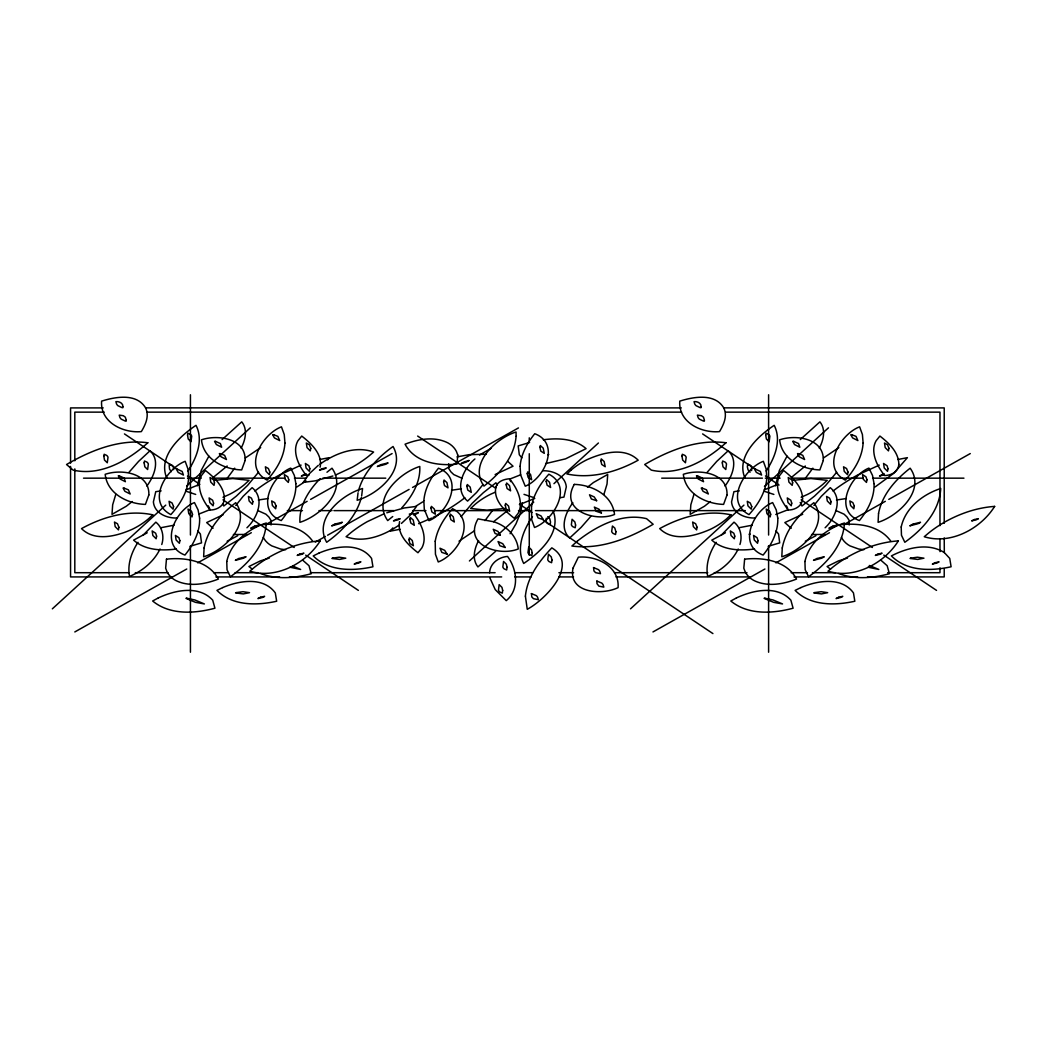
<?xml version="1.0" encoding="UTF-8"?>
<svg xmlns="http://www.w3.org/2000/svg" width="1047" height="1047" viewBox="0 0 1047 1047"><rect width="100%" height="100%" fill="white"/><g stroke="black" fill="none" stroke-linecap="round" stroke-linejoin="round"><path stroke-width="1.5" d="M173.632 469.606L173.409 467.067A4.031 3.717 33.8 0 0 171.996 465.169L169.549 464.083L169.208 465.915L169.575 469.174L171.328 471.673M489.603 572.827C489.865 563.469 498.738 557.122 507.507 556.428C517.087 569.11 519.731 589.579 506.264 600.638L495.231 589.605L489.852 577.813M197.373 485.769L201.194 470.443L208.876 456.178M775.539 485.769L779.361 470.443L787.043 456.178M358.061 492.771L357.145 500.283C377.941 494.236 406.432 470.155 393.044 446.506C377.561 457.565 363.361 472.419 358.349 491.239M361.634 496.016L362.55 488.504C341.754 494.55 313.262 518.631 326.664 542.281C342.133 531.222 356.346 516.367 361.346 497.547M320.12 467.158C322.777 454.005 311.064 443.391 301.732 436.049L297.898 440.826A35.467 24.735 33.8 0 0 295.568 449.752C295.594 459.384 300.659 468.127 306.405 475.534L309.074 474.972M399.588 521.628C396.931 534.781 408.644 545.395 417.962 552.737L421.81 547.961A35.467 24.735 33.8 0 0 424.127 539.035C424.1 529.402 419.036 520.66 413.29 513.252L409.285 514.103M546.259 518.226L546.298 521.72A4.031 3.717 33.8 0 0 547.699 523.605L550.146 524.704L550.526 521.995L549.806 518.906L547.738 516.629M751.615 470.561L751.576 467.067A4.031 3.717 33.8 0 0 750.162 465.169L747.715 464.083L747.336 466.792L748.055 469.867L750.123 472.158M161.762 544.505C164.3 536.705 162.494 527.374 155.846 522.152L142.955 535.344M739.928 544.505C742.467 536.705 740.661 527.374 734.012 522.152L721.121 535.344M115.785 494.367L112.67 504.772L112.003 514.352L126.242 506.277L132.249 501.539M603.91 494.42L607.038 484.015L607.705 474.435L593.453 482.51L587.446 487.248M693.952 494.367L690.837 504.772L690.169 514.352L704.409 506.277L710.416 501.539M241.111 448.142C245.338 440.237 247.917 429.492 241.752 421.849L222.108 439.583M478.584 540.645C474.356 548.549 471.791 559.294 477.942 566.924L495.558 551.376M819.278 448.142C823.505 440.237 826.083 429.492 819.919 421.849L800.274 439.583M160.047 548.994C153.883 561.663 142.405 571.073 129.527 576.413C127.184 564.464 131.49 552.253 137.982 542.32M738.214 548.994C732.049 561.663 720.572 571.073 707.693 576.413C705.351 564.464 709.657 552.253 716.148 542.32M510.098 533.721L516.027 523.762L520.385 513.056L522.322 503.018L519.43 504.484M146.855 486.03C154.066 476.424 160.571 460.431 150.009 450.786L138.636 461.334L128.964 472.328M572.853 502.756C565.629 512.363 559.137 528.355 569.686 538.001L581.059 527.452L590.73 516.459M725.021 486.03C732.233 476.424 738.737 460.431 728.175 450.786L716.802 461.334L707.131 472.328M188.002 471.019C196.535 457.971 203.733 440.368 196.011 425.331C179.914 436.036 157.56 456.571 166.8 478.099M532.439 516.655C523.513 529.926 515.778 547.961 523.696 563.456C539.585 552.803 561.087 533.263 553.47 511.891M766.168 471.019C774.701 457.971 781.9 440.368 774.178 425.331C758.08 436.036 735.727 456.571 744.967 478.099M226.859 478.767L234.698 468.179M492.836 510.02L484.997 520.608M805.025 478.767L812.865 468.179M258.53 472.21L247.524 485.468L236.36 496.095L223.783 506.002L222.618 503.62M461.164 516.577L472.184 503.319L483.348 492.692L495.925 482.772L497.076 485.167M836.697 472.21L825.69 485.468L814.527 496.095L801.95 506.002L800.209 502.429M327.685 459.803L329.229 457.67L319.636 459.515M392.795 527.924L390.466 531.117L400.059 529.272M235.758 505.492L243.14 496.317L252.118 487.666C265.271 498.516 257.418 518.029 246.948 527.767M483.073 484.46L476.568 492.47L467.577 501.107C453.6 489.342 463.298 468.598 474.919 458.966M813.925 505.492L821.306 496.317L830.284 487.666C843.437 498.516 835.585 518.029 825.115 527.767M401.734 507.9C411.968 496.644 420.619 482.196 419.782 466.465C399.561 472.799 371.816 498.451 387.704 520.581L392.73 516.537M320.12 478.688C308.786 490.245 299.089 505.531 299.913 522.322C320.133 515.988 347.879 490.336 331.991 468.205L326.965 472.249M227.173 466.007L213.117 477.511M493.543 521.733C505.897 525.424 516.904 535.658 518.252 548.955C498.935 556.847 463.023 545.055 478.008 518.88L493.543 521.733L507.834 510.373M805.339 466.007L791.283 477.511M52.35 608.831L165.753 505.125M186.706 485.965L250.298 427.817M469.409 560.97L533.734 502.141M553.955 483.662L598.413 442.999M630.516 608.831L743.92 505.125M764.454 486.345L828.465 427.817M318.275 465.352L309.532 473.519L303.211 482.392L315.409 480.822L332.894 476.005M401.433 523.435L410.162 515.268L416.484 506.395L404.286 507.965L386.801 512.781M479.526 455L491.239 448.247M245.247 458.01L260.664 447.619M474.461 530.777L459.031 541.168M823.413 458.01L838.83 447.619M254.879 491.017L258.727 488.098A211.573 195.344 33.8 0 1 279.379 475.076L301.091 465.117M464.829 497.77L460.981 500.688A211.573 195.344 33.8 0 1 440.316 513.711L433.131 517.401M833.046 491.017L836.893 488.098A211.573 195.344 33.8 0 1 857.545 475.076L879.258 465.117M306.025 480.953L296.942 486.934M319.544 464.449C334.778 453.626 355.09 445.315 373.622 452.055L368.727 456.178A224.961 156.958 33.8 0 1 352.315 467.184L335.38 475.089M398.881 525.254C383.869 535.514 364.081 543.341 346.073 536.731L350.967 532.609A224.961 156.958 33.8 0 1 367.379 521.602L384.314 513.697M416.169 506.002L422.752 501.853M875.109 486.934L893.706 473.349L907.396 457.67L897.803 459.515M74.808 631.943L186.759 569.005M197.7 562.854L251.319 532.714M266.448 524.207L307.137 501.33M310.619 499.38L392.102 453.573M315.304 542.124L325.421 536.444M327.593 535.213L409.089 489.407M412.557 487.457L518.448 427.922M652.975 631.943L764.925 569.005M775.866 562.854L829.486 532.714M844.615 524.207L885.317 501.33M888.785 499.38L970.268 453.573M227.134 541.234L237.748 535.698M805.3 541.234L815.914 535.698M147.221 532.792L133.61 540.134C145.114 550.395 161.866 550.944 176.38 549.008M725.388 532.792L711.79 540.134C723.281 550.395 740.033 550.944 754.547 549.008M186.117 489.852L199.676 484.381M534.795 498.372L520.019 504.405M764.284 489.852L777.842 484.381M431.678 518.069L418.617 523.67M222.998 497.233L228.835 494.668A138.531 96.651 33.8 0 0 244.645 484.421L249.055 480.337L232.761 478.544L214.661 480.364M495.244 492.195L490.873 494.119A138.531 96.651 33.8 0 0 475.05 504.366L470.64 508.449L486.934 510.242L505.034 508.423M801.164 497.233L807.001 494.668A138.531 96.651 33.8 0 0 822.811 484.421L827.222 480.337L810.928 478.544L792.828 480.364M788.221 509.653L775.775 514.483M884.074 474.762L879.519 476.084A24.552 22.668 33.8 0 1 882.778 474.304L884.113 473.768M305.946 473.768L304.612 474.304A24.552 22.668 33.8 0 0 301.353 476.097L305.907 474.762A24.552 22.668 33.8 0 0 306.562 474.448M413.761 515.019L415.096 514.483A24.552 22.668 33.8 0 0 418.342 512.69L413.801 514.025A24.552 22.668 33.8 0 0 413.133 514.339M223.168 514.744L206.665 522.571L213.051 528.264M495.139 474.54L513.03 466.216L507.808 461.4M802.722 514.234L784.831 522.571L791.218 528.264M198.982 514.012L210.054 509.653L208.327 505.845M520.712 474.775L509.64 479.133L510.792 481.672M529.599 442.501L518.173 445.917L519.325 454.778L521.877 457.853M190.109 546.285L201.534 542.87L200.37 534.009L197.818 530.934M768.276 546.285L779.701 542.87L778.536 534.009L775.984 530.934M269.288 558.064L260.35 560.891L248.911 566.519L252.34 569.188M847.455 558.064L838.516 560.891L827.078 566.519L830.507 569.188M161.016 527.688L174.077 525.188M739.182 527.688L752.243 525.188M457.068 456.885L469.331 454.647L486.305 454.267M268.189 498.542L258.308 499.995M451.506 490.245L461.387 488.792M846.356 498.542L836.474 499.995M468.938 460.51L464.397 461.845A24.552 22.668 33.8 0 0 461.138 463.638L465.693 462.303A24.552 22.668 33.8 0 0 468.938 460.51M547.725 454.699L548.733 454.542M749.129 534.245L750.136 534.088M161.133 490.873L155.754 491.684L153.386 501.932C154.446 513.344 166.918 518.422 177.048 518.003M559.909 497.718L563.94 497.103L566.309 486.855C565.249 475.443 552.777 470.365 542.647 470.784M739.3 490.873L733.921 491.684L731.552 501.932C732.612 513.344 745.084 518.422 755.214 518.003M545.631 463.599L565.55 458.848L586.084 448.653C574.581 438.392 557.842 437.842 543.314 439.779M247.131 534.428L233.402 534.52M825.311 534.428L811.569 534.52M262.745 524.691C280.36 522.846 301.444 525.633 312.556 541.05M840.911 524.691C858.527 522.846 879.611 525.633 890.722 541.05M103.221 407.911L70.555 407.911L70.555 463.167M145.585 407.859C149.525 415.947 145.585 424.558 141.332 431.613C123.062 433.327 100.028 422.229 101.611 401.132C115.576 396.748 136.542 392.965 145.585 407.859L681.309 407.911M723.752 407.859C727.691 415.947 723.752 424.558 719.511 431.613C701.228 433.327 678.194 422.229 679.778 401.132C693.755 396.748 714.708 392.965 723.752 407.859L944.224 407.911L944.224 523.304M104.242 412.138L74.808 412.138L74.808 460.798M146.763 412.138L681.571 412.138M725.728 412.138L939.97 412.138L939.97 525.673M83.524 478.165L184.259 478.165M187.518 478.165L201.207 478.165M212.476 478.165L285.02 478.165M294.416 478.165L306.077 478.165M322.79 478.165L385.78 478.165M661.704 478.165L762.425 478.165M765.305 478.165L780.12 478.165M791.768 478.165L863.186 478.165M872.583 478.165L963.947 478.165M287.31 510.622L302.452 510.622M318.955 510.622L331.991 510.622M333.914 510.622L393.973 510.622M412.597 510.622L425.933 510.622M434.675 510.622L507.638 510.622M518.487 510.622L531.339 510.622M535.436 510.622L745.333 510.622M128.781 572.696L74.808 572.696L74.808 468.899M135.312 572.696L168.03 572.696M213.824 572.696L228.534 572.696M235.078 572.696L257.981 572.696M310.318 572.696L495.126 572.696M514.744 572.696L532.74 572.696M558.902 572.696L573.625 572.696M614.51 572.696L707.733 572.696M714.276 572.696L746.982 572.696M791.139 572.696L807.499 572.696M812.407 572.696L835.31 572.696M887.634 572.696L939.97 572.696L939.97 567.84M171.8 576.923L70.555 576.923L70.555 466.425M215.891 576.923L279.588 576.923M289.378 576.923L501.67 576.923M514.744 576.923L531.065 576.923M558.836 576.923L573.534 576.923M615.989 576.923L749.901 576.923M793.992 576.923L857.676 576.923M867.479 576.923L944.224 576.923L944.224 568.796M863.788 549.74L858.684 549.034L849.942 545.88A15.325 10.692 33.8 0 1 841.461 537.373M285.622 549.74L280.517 549.034L271.775 545.88A15.325 10.692 33.8 0 1 263.294 537.373M764.415 491.305L773.864 494.433M533.46 497.482L524.01 494.354M186.248 491.305L195.684 494.433M835.833 510.491L844.065 514.182L847.01 516.982L849.117 520.333L849.209 524.992M462.041 478.296L453.796 474.605L450.851 471.804L448.744 468.454L448.666 463.795M257.667 510.491L265.899 514.182L268.843 516.982L270.951 520.333L271.029 524.992M838.634 573.507C854.849 579.724 872.923 578.18 889.387 573.73L887.162 565.707L881.024 560.328M260.467 573.507C276.683 579.724 294.757 578.18 311.208 573.73L308.996 565.707L302.858 560.328M869.298 565.472L878.813 569.463L868.146 567.212M289.98 567.212L300.646 569.463L292.872 566.1M944.315 552.554C928.152 542.372 907.239 547.725 891.403 555.905C906.741 571.492 931.189 571.204 951.108 566.767L949.734 558.417L944.315 552.554L944.224 537.922M702.616 433.916L754.455 468.598M765.436 475.94L779.047 485.036M801.164 499.838L872.387 547.476M883.773 555.093L936.542 590.39M417.648 436.062L495.624 488.229M519.613 504.274L531.981 512.546M543.406 520.189L712.915 633.579M124.449 433.916L176.289 468.598M187.439 476.045L199.597 484.185M222.998 499.838L294.22 547.476M305.685 555.146L358.375 590.39M786.506 505.845L787.645 508.384M939.97 538.642L939.97 551.612M768.603 394.771L768.603 535.043M768.603 546.128L768.603 652.229M529.272 437.816L529.272 441.69M529.272 453.744L529.272 555.303M190.436 394.771L190.436 535.043M190.436 546.128L190.436 652.229M525.398 596.162L527.256 609.289C544.806 600.023 579.776 564.935 551.821 547.843C539.166 561.218 527.217 577.263 525.398 596.162M199.611 518.134C200.173 531.863 193.381 544.689 184.939 555.067C158.869 545.225 175.019 510.347 194.454 502.586L198.079 509.902L199.611 518.134M295.882 483.649C296.445 497.377 289.666 510.203 281.224 520.581C255.141 510.74 271.291 475.862 290.726 468.101L294.351 475.43L295.882 483.649M423.839 500.754L424.31 509.352L428.982 520.686C448.404 512.925 464.554 478.047 438.484 468.205C430.906 477.511 424.794 488.609 423.839 500.754M520.11 466.281L520.595 474.867L525.254 486.201C544.689 478.44 560.826 443.562 534.755 433.72C527.191 443.025 521.066 454.123 520.11 466.281M777.777 518.134C778.34 531.863 771.56 544.689 763.119 555.067C737.036 545.225 753.186 510.347 772.621 502.586L776.246 509.902L777.777 518.134M874.049 483.649C874.611 497.377 867.832 510.203 859.391 520.581C833.307 510.74 849.457 475.862 868.892 468.101L872.517 475.43L874.049 483.649M103.81 456.112L104.491 460.065L107.278 462.761L108.011 457.264A4.031 3.717 33.8 0 0 106.611 455.366L104.15 454.267L103.81 456.112M144.146 462.853L144.826 466.805L147.614 469.514L148.347 464.004A4.031 3.717 33.8 0 0 146.946 462.107L144.486 461.02L144.146 462.853M187.531 435.042L188.211 438.994L190.986 441.703L191.719 436.193A4.031 3.717 33.8 0 0 190.318 434.296L187.871 433.196L187.531 435.042M502.678 590.429L502.311 593.139L499.851 592.052A4.031 3.717 33.8 0 1 498.451 590.155L499.183 584.645L501.958 587.354L502.678 590.429M507.062 567.265L506.683 569.974L504.222 568.887A4.031 3.717 33.8 0 1 502.822 566.99L503.555 561.48L506.329 564.189L507.062 567.265M532.216 552.868L531.837 555.591L529.376 554.491A4.031 3.717 33.8 0 1 527.976 552.594L528.709 547.084L531.483 549.793L532.216 552.868M551.978 560.001L551.599 562.71L549.138 561.611A4.031 3.717 33.8 0 1 547.738 559.713L548.471 554.203L551.259 556.912L551.978 560.001M575.588 525.057L575.209 527.767L572.761 526.667A4.031 3.717 33.8 0 1 571.361 524.783L572.081 519.273L574.868 521.969L575.588 525.057M615.924 531.811L615.544 534.52L613.097 533.42A4.031 3.717 33.8 0 1 611.684 531.523L612.416 526.013L614.811 528.068L615.924 531.811M681.977 456.112L682.67 460.065L685.445 462.761L686.178 457.264A4.031 3.717 33.8 0 0 684.777 455.366L682.317 454.267L681.977 456.112M722.312 462.853L722.993 466.805L725.78 469.514L726.513 464.004A4.031 3.717 33.8 0 0 725.113 462.107L722.652 461.02L722.312 462.853M765.697 435.042L766.378 438.994L769.152 441.703L769.885 436.193A4.031 3.717 33.8 0 0 768.485 434.296L766.038 433.196L765.697 435.042M118.926 527.295L118.442 529.887L115.183 526.628L114.476 522.06L117.473 523.749L118.926 527.295M156.605 536.169L156.121 538.76L152.849 535.488L152.155 530.934L155.663 533.224L156.605 536.169M173.553 506.539L173.069 509.13L169.797 505.871L169.09 501.304L172.088 502.992L173.553 506.539M179.862 540.671L179.377 543.262L176.105 539.99L175.412 535.436L178.919 537.713L179.862 540.671M192.517 514.299L192.033 516.891L188.761 513.632L188.054 509.064L191.562 511.355L192.517 514.299M214.504 482.746L214.02 485.337L210.748 482.078L210.054 477.511L213.562 479.801L214.504 482.746M213.562 503.188L213.078 505.78L209.806 502.508L209.112 497.953L212.62 500.23L213.562 503.188M252.877 501.683L252.392 504.274L249.134 501.003L248.427 496.448L251.424 498.136L252.877 501.683M269.825 472.053L269.341 474.644L266.069 471.386L265.375 466.818L268.372 468.506L269.825 472.053M276.146 506.185L275.649 508.777L272.39 505.505L271.683 500.95L274.68 502.625L276.146 506.185M288.789 479.827L288.305 482.405L285.033 479.146L284.339 474.579L287.833 476.869L288.789 479.827M310.789 448.273L310.292 450.864L307.033 447.593L306.326 443.025L309.323 444.713L310.789 448.273M309.833 468.703L309.349 471.294L306.09 468.022L305.384 463.468L308.891 465.745L309.833 468.703M409.914 519.247L410.804 523.042L414.311 525.319L413.238 520.11L410.345 517.493L409.914 519.247M408.958 539.676L409.861 543.472L413.369 545.749L412.296 540.54L409.403 537.922L408.958 539.676M430.958 508.122L431.861 511.918L435.369 514.195L434.296 508.986L431.39 506.368L430.958 508.122M443.601 481.764L444.504 485.559L448.011 487.837L446.938 482.628L444.046 480.01L443.601 481.764M449.922 515.883L450.825 519.678L454.333 521.969L453.246 516.747L450.354 514.129L449.922 515.883M466.87 486.253L467.76 490.048L471.268 492.339L470.195 487.13L467.302 484.512L466.87 486.253M506.185 484.761L507.088 488.556L510.596 490.834L509.509 485.625L506.617 483.007L506.185 484.761M505.243 505.191L506.146 508.986L509.64 511.276L508.567 506.067L505.675 503.437L505.243 505.191M527.23 473.637L528.133 477.432L531.64 479.722L530.567 474.513L527.675 471.896L527.23 473.637M539.886 447.278L540.775 451.074L544.283 453.351L543.21 448.142L540.317 445.525L539.886 447.278M546.194 481.398L547.097 485.193L550.604 487.483L549.531 482.274L546.639 479.657L546.194 481.398M600.821 460.641L601.711 464.436L605.218 466.726L604.145 461.518L601.253 458.887L600.821 460.641M697.093 527.295L696.608 529.887L693.35 526.628L692.643 522.06L695.64 523.749L697.093 527.295M734.772 536.169L734.287 538.76L731.015 535.488L730.322 530.934L733.829 533.224L734.772 536.169M751.72 506.539L751.236 509.13L747.964 505.871L747.27 501.304L750.254 502.992L751.72 506.539M758.028 540.671L757.544 543.262L754.285 539.99L753.578 535.436L757.086 537.713L758.028 540.671M770.684 514.299L770.199 516.891L766.928 513.632L766.221 509.064L769.728 511.355L770.684 514.299M792.671 482.746L792.186 485.337L788.914 482.078L788.221 477.511L791.728 479.801L792.671 482.746M791.728 503.188L791.244 505.78L787.972 502.508L787.279 497.953L790.786 500.23L791.728 503.188M831.043 501.683L830.559 504.274L827.3 501.003L826.593 496.448L829.59 498.136L831.043 501.683M847.991 472.053L847.507 474.644L844.235 471.386L843.542 466.818L846.539 468.506L847.991 472.053M854.313 506.185L853.815 508.777L850.557 505.505L849.85 500.95L852.847 502.625L854.313 506.185M866.955 479.827L866.471 482.405L863.199 479.146L862.506 474.579L866.013 476.869L866.955 479.827M888.955 448.273L888.458 450.864L885.199 447.593L884.493 443.025L887.49 444.713L888.955 448.273M888 468.703L887.516 471.294L884.257 468.022L883.55 463.468L887.058 465.745L888 468.703M226.767 561.493L227.029 569.738L230.379 576.766C248.034 564.097 265.087 545.801 266.278 522.99C248.466 528.774 230.85 542.359 226.767 561.493M804.934 561.493L805.195 569.738L808.546 576.766C826.201 564.097 843.254 545.801 844.445 522.99C826.633 528.774 809.017 542.359 804.934 561.493M901.205 527.007L901.467 535.253L904.83 542.281C922.472 529.612 939.539 511.316 940.716 488.504C922.904 494.289 905.289 507.874 901.205 527.007M166.46 559.177L165.648 568.181L167.023 571.845A15.325 10.692 33.8 0 0 175.49 580.365C188.905 587.145 204.924 584.344 218.352 579.07C208.693 560.76 185.201 557.083 166.46 559.177M457.775 455.079L456.963 464.096C438.222 466.19 414.73 462.512 405.071 444.203C418.499 438.929 434.518 436.128 447.933 442.907A15.325 10.692 33.8 0 1 456.4 451.414L457.775 455.079M744.626 559.177L743.815 568.181L745.189 571.845A15.325 10.692 33.8 0 0 753.657 580.365C767.071 587.145 783.091 584.344 796.518 579.07C786.86 560.76 763.368 557.083 744.626 559.177M188.669 477.537C187.858 491.658 180.11 504.327 170.844 514.601C146.161 501.84 165.963 468.611 185.175 461.308L187.976 469.017L188.669 477.537M284.941 443.051C284.13 457.173 276.382 469.854 267.116 480.115C242.433 467.355 262.234 434.125 281.447 426.823L284.247 434.531L284.941 443.051M435.212 541.247L435.447 554.256L438.248 561.964C457.46 554.661 477.262 521.419 452.579 508.672C444.268 517.872 437.319 528.853 435.212 541.247M531.483 506.761L531.719 519.77L534.52 527.479C553.732 520.176 573.534 486.947 548.85 474.186C540.553 483.387 533.59 494.367 531.483 506.761M766.836 477.537C766.024 491.658 758.277 504.327 749.011 514.601C724.328 501.84 744.129 468.611 763.342 461.308L766.142 469.017L766.836 477.537M863.108 443.051C862.296 457.173 854.548 469.854 845.282 480.115C820.599 467.355 840.401 434.125 859.613 426.823L862.414 434.531L863.108 443.051M204.086 547.947L203.642 556.795C223.862 550.473 251.607 524.822 235.719 502.691C221.048 514.051 207.633 529.193 204.086 547.947M516.092 436.337C514.443 457.016 499.707 473.898 483.976 486.096C468.088 463.965 495.846 438.313 516.053 431.992L516.092 436.337M782.266 547.947L781.808 556.795C802.028 550.473 829.774 524.822 813.885 502.691C799.214 514.051 785.8 529.193 782.266 547.947M878.538 513.462L878.093 522.322C898.3 515.988 926.045 490.336 910.157 468.205C895.499 479.565 882.071 494.708 878.538 513.462M122.905 406.799L122.813 407.728L121.832 407.545L117.945 405.713A5.706 5.274 33.8 0 1 116.531 403.906L115.89 401.642C119.057 401.237 123.245 403.069 122.905 406.799M126.242 420.266L126.137 421.195L125.156 421.012L121.282 419.18A5.706 5.274 33.8 0 1 119.868 417.373L119.214 415.122L123.324 415.724L125.326 417.19L126.242 420.266M531.418 593.597L531.811 596.947L533.447 598.675L538.341 599.682L537.687 597.418A5.706 5.274 33.8 0 0 536.273 595.612L531.418 593.597M593.557 567.592L593.95 570.929L595.599 572.67L600.481 573.664L599.826 571.413A5.706 5.274 33.8 0 0 598.426 569.607L593.557 567.592M596.895 581.059L596.986 583.663L598.923 586.137L603.818 587.131L603.164 584.88A5.706 5.274 33.8 0 0 601.75 583.074L596.895 581.059M701.071 406.799L700.98 407.728L699.998 407.545L696.111 405.713A5.706 5.274 33.8 0 1 694.698 403.906L694.056 401.642C697.223 401.237 701.411 403.069 701.071 406.799M704.409 420.266L704.304 421.195L703.322 421.012L699.448 419.18A5.706 5.274 33.8 0 1 698.035 417.373L697.381 415.122L701.49 415.724L703.492 417.19L704.409 420.266M573.01 568.141C567.932 593.374 601.881 595.442 618.083 587.642C619.667 566.558 596.633 555.46 578.363 557.174L573.01 568.141M224.398 498.725C224.097 506.054 216.834 510.033 210.133 510.02C204.387 502.612 199.323 493.87 199.296 484.238A35.467 24.735 33.8 0 1 201.613 475.312L205.461 470.535C214.347 477.458 224.241 486.606 224.398 498.725M495.859 487.143C493.202 500.296 504.916 510.91 514.234 518.252L518.082 513.475A35.467 24.735 33.8 0 0 520.398 504.549C520.385 494.917 515.307 486.174 509.562 478.767C503.96 479.225 497.665 481.162 495.859 487.143M802.565 498.725C802.264 506.054 795 510.033 788.299 510.02C782.554 502.612 777.489 493.87 777.463 484.238A35.467 24.735 33.8 0 1 779.793 475.312L783.627 470.535C792.514 477.458 802.408 486.606 802.565 498.725M898.836 464.24C898.535 471.569 891.272 475.547 884.571 475.534C878.839 468.127 873.761 459.384 873.735 449.752A35.467 24.735 33.8 0 1 876.064 440.826L879.899 436.049C888.785 442.986 898.692 452.121 898.836 464.24M148.857 494.943L145.415 504.392C127.734 503.947 107.226 493.726 105.171 474.317C121.465 468.716 149.734 472.878 148.857 494.943M245.129 460.458L241.687 469.907C224.019 469.475 203.498 459.24 201.443 439.832C217.75 434.23 246.006 438.392 245.129 460.458M574.28 484.395C559.294 510.57 595.22 522.361 614.524 514.47C612.482 495.061 591.961 484.84 574.28 484.395M727.024 494.943L723.582 504.392C705.914 503.947 685.392 493.726 683.338 474.317C699.632 468.716 727.901 472.878 727.024 494.943M823.295 460.458L819.853 469.907C802.185 469.475 781.664 459.24 779.622 439.832C795.916 434.23 824.172 438.392 823.295 460.458M320.212 540.88C306.09 563.404 276.172 579.371 249.801 571.217L254.696 567.094A224.961 156.958 33.8 0 1 271.108 556.088C286.184 547.725 302.949 542.097 320.212 540.88M898.378 540.88C884.257 563.404 854.339 579.371 827.968 571.217L832.862 567.094A224.961 156.958 33.8 0 1 849.274 556.088C864.351 547.725 881.116 542.097 898.378 540.88M994.65 506.395C980.529 528.918 950.611 544.885 924.239 536.731L929.134 532.609A224.961 156.958 33.8 0 1 945.559 521.602C960.636 513.239 977.388 507.625 994.65 506.395M152.783 514.823L148.373 518.906A138.531 96.651 33.8 0 1 132.55 529.154C117.068 536.077 95.159 542.137 81.509 528.604C102.933 516.799 128.388 509.575 152.783 514.823M571.322 469.881L566.911 473.964C591.319 479.212 616.775 471.988 638.186 460.183C624.549 446.65 602.627 452.71 587.145 459.633A138.531 96.651 33.8 0 0 571.322 469.881M730.95 514.823L726.539 518.906A138.531 96.651 33.8 0 1 710.717 529.154C695.234 536.077 673.326 542.137 659.675 528.604C681.1 516.799 706.555 509.575 730.95 514.823M147.81 442.763C128.061 460.562 100.564 476.398 73.146 470.116L66.537 464.515C90.867 450.354 119.162 438.955 147.81 442.763M577.447 541.037L571.898 546.024C600.546 549.832 628.841 538.433 653.171 524.272L646.549 518.671C621.656 512.65 596.528 526.078 577.447 541.037M725.977 442.763C706.228 460.562 678.731 476.398 651.313 470.116L644.703 464.515C669.033 450.354 697.328 438.955 725.977 442.763M158.254 597.955L152.64 601.004C169.902 615.204 194.585 613.673 214.936 608.215L212.711 600.193C198.825 584.959 174.744 590.142 158.254 597.955M736.421 597.955L730.806 601.004C748.068 615.204 772.751 613.673 793.103 608.215L790.878 600.193C777.005 584.959 752.911 590.142 736.421 597.955M222.684 587.589L216.951 590.39C232.303 605.977 256.737 605.69 276.67 601.24L275.296 592.903C263.32 576.413 238.952 580.601 222.684 587.589M318.969 553.104L313.223 555.905C328.575 571.492 353.022 571.204 372.941 566.767L371.567 558.417C359.592 541.94 335.223 546.115 318.969 553.104M800.863 587.589L795.118 590.39C810.47 605.977 834.917 605.69 854.836 601.24L853.462 592.903C841.487 576.413 817.118 580.601 800.863 587.589M380.82 464.685L379.917 465.09A42.102 29.381 33.8 0 0 377.352 466.517L385.505 464.331A42.102 29.381 33.8 0 0 388.071 462.905L380.82 464.685M238.821 558.522L237.918 558.928A42.102 29.381 33.8 0 0 235.353 560.354L243.506 558.182A42.102 29.381 33.8 0 0 246.071 556.755L238.821 558.522M335.092 524.05L334.202 524.455A42.102 29.381 33.8 0 0 331.624 525.882L339.778 523.696A42.102 29.381 33.8 0 0 342.343 522.27L335.092 524.05M816.987 558.522L816.084 558.928A42.102 29.381 33.8 0 0 813.519 560.354L821.673 558.182A42.102 29.381 33.8 0 0 824.238 556.755L816.987 558.522M913.259 524.05L912.369 524.455A42.102 29.381 33.8 0 0 909.791 525.882L917.944 523.696A42.102 29.381 33.8 0 0 920.522 522.27L913.259 524.05M254.683 526.196L254.015 526.484A24.552 22.668 33.8 0 0 250.757 528.277L255.298 526.942A24.552 22.668 33.8 0 0 258.557 525.149L254.683 526.196M832.849 526.196L832.182 526.484A24.552 22.668 33.8 0 0 828.923 528.277L833.464 526.942A24.552 22.668 33.8 0 0 836.723 525.149L832.849 526.196M236.478 592.576L235.588 592.929L243.31 593.911L249.5 592.667L242.983 591.699L236.478 592.576M332.75 558.09L331.873 558.444L339.581 559.425L345.772 558.182L339.267 557.213L332.75 558.09M814.645 592.576L813.755 592.929L821.476 593.911L827.667 592.667L821.149 591.699L814.645 592.576M910.916 558.09L910.039 558.444L917.748 559.425L923.938 558.182L917.434 557.213L910.916 558.09M322.24 468.729L321.678 468.964A25.979 18.126 33.8 0 0 319.518 470.103L324.047 469.004A25.979 18.126 33.8 0 0 326.219 467.852L322.24 468.729M299.939 554.046L299.377 554.269A25.979 18.126 33.8 0 0 297.204 555.42L301.745 554.308A25.979 18.126 33.8 0 0 303.905 553.169L299.939 554.046M396.211 519.561L395.648 519.783A25.979 18.126 33.8 0 0 393.489 520.935L398.017 519.822A25.979 18.126 33.8 0 0 400.19 518.684L396.211 519.561M260.651 597.209L260.088 597.444A25.979 18.126 33.8 0 0 257.915 598.583L262.457 597.484A25.979 18.126 33.8 0 0 264.616 596.332L260.651 597.209M356.922 562.723L356.36 562.959A25.979 18.126 33.8 0 0 354.2 564.111L358.728 562.998A25.979 18.126 33.8 0 0 360.901 561.846L356.922 562.723M878.106 554.046L877.543 554.269A25.979 18.126 33.8 0 0 875.371 555.42L879.912 554.308A25.979 18.126 33.8 0 0 882.071 553.169L878.106 554.046M974.377 519.561L973.815 519.783A25.979 18.126 33.8 0 0 971.655 520.935L976.184 519.822A25.979 18.126 33.8 0 0 978.356 518.684L974.377 519.561M838.817 597.209L838.254 597.444A25.979 18.126 33.8 0 0 836.082 598.583L840.623 597.484A25.979 18.126 33.8 0 0 842.783 596.332L838.817 597.209M935.089 562.723L934.526 562.959A25.979 18.126 33.8 0 0 932.367 564.111L936.895 562.998A25.979 18.126 33.8 0 0 939.067 561.846L935.089 562.723M186.824 598.269L185.934 598.334L195.436 602.326L204.374 603.936L194.86 599.957L186.824 598.269M764.991 598.269L764.101 598.334L773.602 602.326L782.541 603.936L773.026 599.957L764.991 598.269M851.826 434.727L850.766 434.649L852.611 437.908L857.886 440.578L856.04 436.377L851.826 434.727M793.757 441.376L792.71 441.297L794.542 444.556L799.816 447.213L798.547 443.575L793.757 441.376M798.56 453.665L797.513 453.587L799.345 456.845L804.62 459.515L802.774 455.314L798.56 453.665M755.541 469.213L754.494 469.135L756.34 472.393L761.601 475.063L760.344 471.425L755.541 469.213M273.66 434.727L272.6 434.649L274.445 437.908L279.719 440.578L277.874 436.377L273.66 434.727M697.485 475.862L696.425 475.783L698.27 479.029L703.545 481.699L702.275 478.06L697.485 475.862M215.59 441.376L214.53 441.297L216.376 444.556L221.65 447.213L220.38 443.575L215.59 441.376M702.288 488.151L701.241 488.072L703.074 491.318L708.348 493.988L706.503 489.8L702.288 488.151M220.394 453.665L219.346 453.587L221.179 456.845L226.453 459.515L224.608 455.314L220.394 453.665M596.633 500.715L591.359 498.987L589.513 494.799L594.212 496.932L596.633 500.715M177.375 469.213L176.328 469.135L178.173 472.393L183.434 475.063L182.165 471.425L177.375 469.213M119.319 475.862L118.259 475.783L120.104 479.029L125.378 481.699L124.109 478.06L119.319 475.862M601.436 513.004L596.175 511.276L594.33 507.088L599.028 509.222L601.436 513.004M543.367 519.652L538.106 517.925L536.26 513.724L540.959 515.87L543.367 519.652M124.122 488.151L123.075 488.072L124.907 491.318L130.181 493.988L128.336 489.8L124.122 488.151M500.348 535.2L495.087 533.473L493.242 529.272L497.94 531.418L500.348 535.2M505.164 547.489L499.89 545.762L498.045 541.561L502.743 543.707L505.164 547.489M447.095 554.138L441.834 552.41L439.989 548.209L444.687 550.342L447.095 554.138"/></g></svg>
